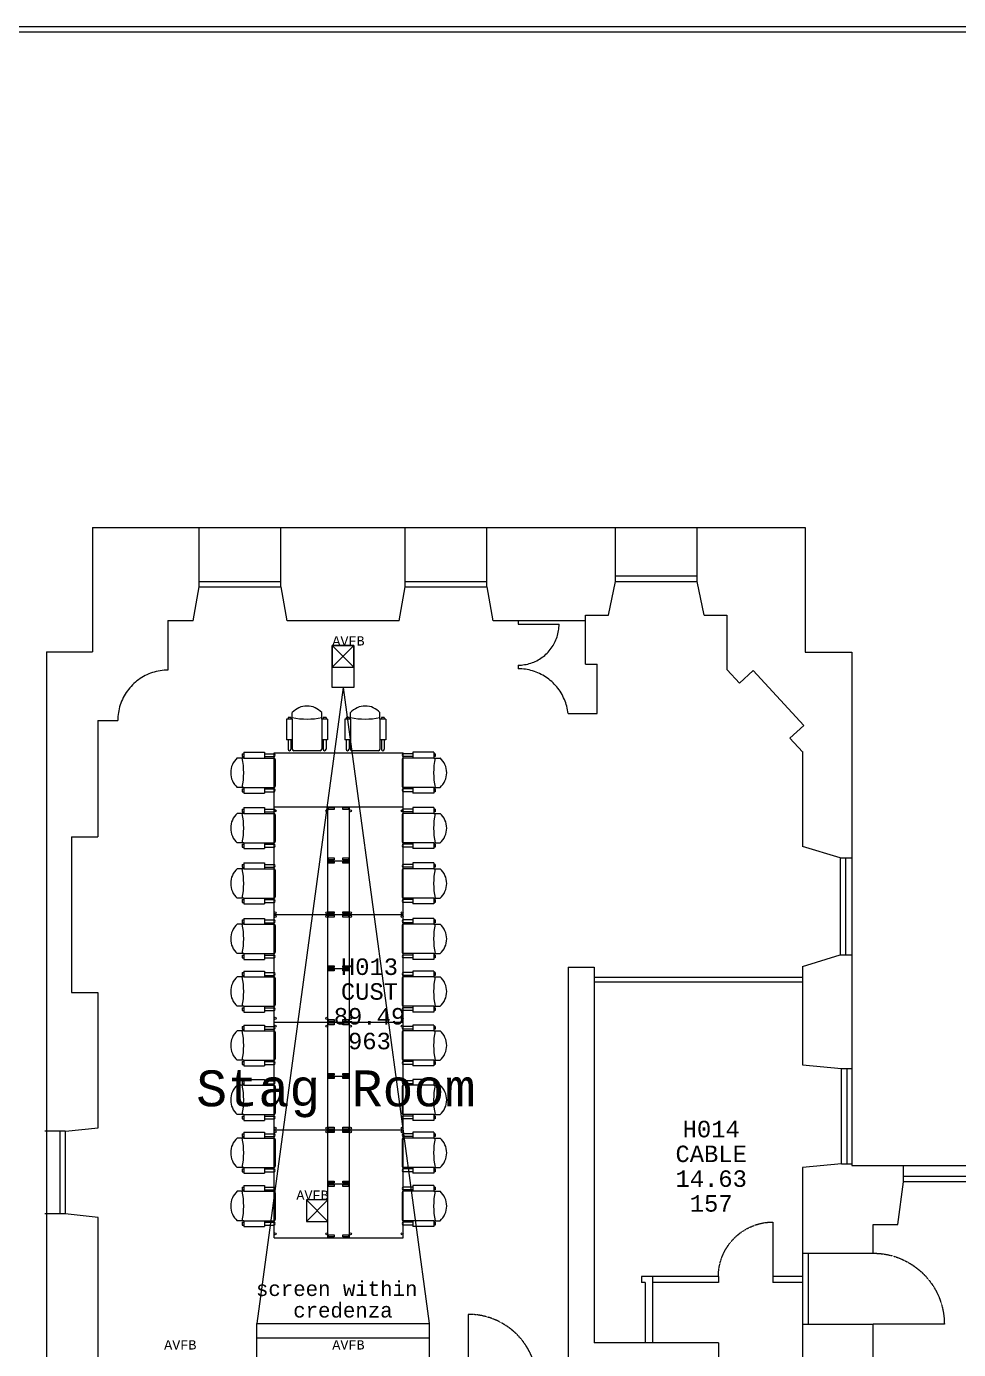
# Model space of a CAD drawing. Extents: x 0 to 84000, y 0 to 59400.
# Drawn here: x 12655 to 25644, y 40876 to 59300 of the extents above; entities that cross this region are included whole.
import ezdxf
from ezdxf.enums import TextEntityAlignment as Align

# ---------------------------------------------------------------- set-up
doc = ezdxf.new("R2010")
doc.units = 0
doc.header["$MEASUREMENT"] = 0
doc.linetypes.add('HIDDEN', pattern=[0.375, 0.25, -0.125])
doc.layers.get('0').update_dxf_attribs({"linetype": 'CONTINUOUS', "lineweight": 0})
for name, color, linetype, lineweight in [('001BUILDING', 7, 'CONTINUOUS', 0), ('001FORMAT', 7, 'CONTINUOUS', 0), ('001PARTITIONING', 5, 'CONTINUOUS', 0), ('725furniture', 4, 'CONTINUOUS', 0), ('RM$TXT', 7, 'CONTINUOUS', 0)]:
    doc.layers.add(name, color=color, linetype=linetype, lineweight=lineweight)
doc.styles.add('MONOTXT', font='monotxt.shx')

# ---------------------------------------------------------------- blocks, each defined once
blk = doc.blocks.new('17HH0214B')
at = {"linetype": 'Continuous'}
blk.add_line((0, 990), (0, 0), dxfattribs=at)
at = {"linetype": 'HIDDEN'}
for p, q in [((38.867516, 989.236612), (0.000311, 989.999878)), ((77.67479, 986.948016), (38.867516, 989.236612)), ((116.362295, 983.137617), (77.67479, 986.948016)), ((154.870378, 977.811293), (116.362295, 983.137617)), ((193.139662, 970.977255), (154.870378, 977.811293)), ((231.111139, 962.646041), (193.139662, 970.977255)), ((268.726259, 952.830497), (231.111139, 962.646041)), ((305.927023, 941.545758), (268.726259, 952.830497)), ((342.65607, 928.809225), (305.927023, 941.545758)), ((378.856767, 914.640535), (342.65607, 928.809225)), ((414.473294, 899.061537), (378.856767, 914.640535)), ((449.450733, 882.096251), (414.473294, 899.061537)), ((483.735152, 863.770838), (449.450733, 882.096251)), ((517.273688, 844.113553), (483.735152, 863.770838)), ((550.014624, 823.154707), (517.273688, 844.113553)), ((581.907479, 800.926616), (550.014624, 823.154707)), ((612.903075, 777.463555), (581.907479, 800.926616)), ((642.953619, 752.801702), (612.903075, 777.463555)), ((672.012775, 726.979084), (642.953619, 752.801702)), ((700.035737, 700.035517), (672.012775, 726.979084)), ((726.979295, 672.012547), (700.035737, 700.035517)), ((752.801904, 642.953382), (726.979295, 672.012547)), ((777.463748, 612.902831), (752.801904, 642.953382)), ((800.926799, 581.907227), (777.463748, 612.902831)), ((823.154879, 550.014366), (800.926799, 581.907227)), ((844.113716, 517.273423), (823.154879, 550.014366)), ((863.77099, 483.734881), (844.113716, 517.273423)), ((882.096393, 449.450456), (863.77099, 483.734881)), ((899.061667, 414.473011), (882.096393, 449.450456)), ((914.640654, 378.85648), (899.061667, 414.473011)), ((928.809332, 342.655779), (914.640654, 378.85648)), ((941.545854, 305.926728), (928.809332, 342.655779)), ((952.830581, 268.72596), (941.545854, 305.926728)), ((962.646113, 231.110836), (952.830581, 268.72596)), ((970.977316, 193.139357), (962.646113, 231.110836)), ((977.811342, 154.870071), (970.977316, 193.139357)), ((983.137654, 116.361986), (977.811342, 154.870071)), ((986.94804, 77.67448), (983.137654, 116.361986)), ((989.236624, 38.867205), (986.94804, 77.67448)), ((989.999878, 0), (989.236624, 38.867205))]:
    blk.add_line(p, q, dxfattribs=at)
blk = doc.blocks.new('15HH0214B')
at = {"linetype": 'Continuous'}
blk.add_line((0, 760), (0, 0), dxfattribs=at)
at = {"linetype": 'HIDDEN'}
for p, q in [((29.837688, 759.413937), (0.000239, 759.999878)), ((59.629129, 757.657034), (29.837688, 759.413937)), ((89.328627, 754.73188), (59.629129, 757.657034)), ((118.890386, 750.642985), (89.328627, 754.73188)), ((148.268826, 745.396653), (118.890386, 750.642985)), ((177.418645, 739.000974), (148.268826, 745.396653)), ((206.294898, 731.465809), (177.418645, 739.000974)), ((234.85306, 722.802777), (206.294898, 731.465809)), ((263.049095, 713.025237), (234.85306, 722.802777)), ((290.839527, 702.148264), (263.049095, 713.025237)), ((318.181507, 690.188629), (290.839527, 702.148264)), ((345.032873, 677.164774), (318.181507, 690.188629)), ((371.352224, 663.09678), (345.032873, 677.164774)), ((397.098978, 648.00634), (371.352224, 663.09678)), ((422.233433, 631.916721), (397.098978, 648.00634)), ((446.716836, 614.852733), (422.233433, 631.916721)), ((470.511434, 596.840687), (446.716836, 614.852733)), ((493.580537, 577.908356), (470.511434, 596.840687)), ((515.888576, 558.084933), (493.580537, 577.908356)), ((537.401152, 537.400983), (515.888576, 558.084933)), ((558.085095, 515.888401), (537.401152, 537.400983)), ((577.908511, 493.580356), (558.085095, 515.888401)), ((596.840834, 470.511246), (577.908511, 493.580356)), ((614.852873, 446.716643), (596.840834, 470.511246)), ((631.916854, 422.233235), (614.852873, 446.716643)), ((648.006465, 397.098774), (631.916854, 422.233235)), ((663.096897, 371.352016), (648.006465, 397.098774)), ((677.164882, 345.032661), (663.096897, 371.352016)), ((690.188729, 318.18129), (677.164882, 345.032661)), ((702.148355, 290.839307), (690.188729, 318.18129)), ((713.025319, 263.048871), (702.148355, 290.839307)), ((722.802851, 234.852833), (713.025319, 263.048871)), ((731.465874, 206.294669), (722.802851, 234.852833)), ((739.001029, 177.418413), (731.465874, 206.294669)), ((745.396699, 148.268592), (739.001029, 177.418413)), ((750.643022, 118.890151), (745.396699, 148.268592)), ((754.731908, 89.32839), (750.643022, 118.890151)), ((757.657053, 59.628891), (754.731908, 89.32839)), ((759.413946, 29.837449), (757.657053, 59.628891)), ((759.999878, 0), (759.413946, 29.837449))]:
    blk.add_line(p, q, dxfattribs=at)
blk = doc.blocks.new('12HH0214B')
at = {"linetype": 'Continuous'}
blk.add_line((0, 960), (0, 0), dxfattribs=at)
at = {"linetype": 'HIDDEN'}
for p, q in [((37.689712, 959.259741), (0.000301, 959.999878)), ((75.321008, 957.040496), (37.689712, 959.259741)), ((112.836164, 953.345565), (75.321008, 957.040496)), ((150.177335, 948.180644), (112.836164, 953.345565)), ((187.286944, 941.553698), (150.177335, 948.180644)), ((224.10777, 933.474945), (187.286944, 941.553698)), ((260.583038, 923.956842), (224.10777, 933.474945)), ((296.656506, 913.014065), (260.583038, 923.956842)), ((332.272552, 900.663487), (296.656506, 913.014065)), ((367.376257, 886.924152), (332.272552, 900.663487)), ((401.913495, 871.817245), (367.376257, 886.924152)), ((435.831012, 855.366059), (401.913495, 871.817245)), ((469.07651, 837.595961), (435.831012, 855.366059)), ((501.598725, 818.534351), (469.07651, 837.595961)), ((533.347513, 798.210622), (501.598725, 818.534351)), ((564.273917, 776.65611), (533.347513, 798.210622)), ((594.330252, 753.904051), (564.273917, 776.65611)), ((623.470173, 729.989527), (594.330252, 753.904051)), ((651.648749, 704.949412), (623.470173, 729.989527)), ((678.82253, 678.822317), (651.648749, 704.949412)), ((704.949617, 651.648528), (678.82253, 678.822317)), ((729.989722, 623.469944), (704.949617, 651.648528)), ((753.904237, 594.330015), (729.989722, 623.469944)), ((776.656287, 564.273673), (753.904237, 594.330015)), ((798.210789, 533.347262), (776.656287, 564.273673)), ((818.534509, 501.598468), (798.210789, 533.347262)), ((837.596108, 469.076247), (818.534509, 501.598468)), ((855.366196, 435.830744), (837.596108, 469.076247)), ((871.817371, 401.913222), (855.366196, 435.830744)), ((886.924267, 367.375979), (871.817371, 401.913222)), ((900.663591, 332.272269), (886.924267, 367.375979)), ((913.014158, 296.65622), (900.663591, 332.272269)), ((923.956924, 260.582748), (913.014158, 296.65622)), ((933.475016, 224.107477), (923.956924, 260.582748)), ((941.553757, 187.286648), (933.475016, 224.107477)), ((948.180691, 150.177038), (941.553757, 187.286648)), ((953.3456, 112.835865), (948.180691, 150.177038)), ((957.04052, 75.320707), (953.3456, 112.835865)), ((959.259753, 37.689411), (957.04052, 75.320707)), ((959.999878, 0), (959.259753, 37.689411))]:
    blk.add_line(p, q, dxfattribs=at)
blk = doc.blocks.new('justhh00furn')
at = {"layer": '725furniture', "linetype": 'ByBlock', "lineweight": 0}
for p, q in [((5251, 22145), (5171, 22145)), ((5171, 22145), (5171, 21855)), ((5231, 22165), (5191, 22165)), ((5191, 22165), (5191, 22145)), ((5231, 22165), (5231, 22145)), ((5251, 22145), (5251, 22235)), ((5251, 22145), (5251, 21725)), ((5661, 22145), (5661, 22235)), ((5741, 22145), (5661, 22145)), ((5661, 22145), (5661, 21725)), ((5721, 22165), (5681, 22165)), ((5681, 22165), (5681, 22145)), ((5721, 22165), (5721, 22145)), ((5741, 22145), (5741, 21855)), ((6062, 22145), (5982, 22145)), ((5982, 22145), (5982, 21855)), ((6042, 22165), (6002, 22165)), ((6002, 22165), (6002, 22145)), ((6042, 22165), (6042, 22145)), ((6062, 22145), (6062, 22235)), ((6062, 22145), (6062, 21725)), ((6472, 22145), (6472, 22235)), ((6552, 22145), (6472, 22145)), ((6472, 22145), (6472, 21725)), ((6532, 22165), (6492, 22165)), ((6492, 22165), (6492, 22145)), ((6532, 22165), (6532, 22145)), ((6552, 22145), (6552, 21855)), ((5251, 21855), (5171, 21855)), ((5191, 21855), (5191, 21725)), ((5231, 21855), (5231, 21725)), ((5741, 21855), (5661, 21855)), ((5681, 21855), (5681, 21725)), ((5721, 21855), (5721, 21725)), ((6062, 21855), (5982, 21855)), ((6002, 21855), (6002, 21725)), ((6042, 21855), (6042, 21725)), ((6552, 21855), (6472, 21855)), ((6492, 21855), (6492, 21725)), ((6532, 21855), (6532, 21725)), ((4574, 21603), (4484, 21603)), ((4554, 21663), (4554, 21623)), ((4554, 21663), (4574, 21663)), ((4554, 21623), (4574, 21623)), ((4574, 21683), (4574, 21603)), ((4574, 21683), (4864, 21683)), ((4574, 21603), (4994, 21603)), ((4864, 21683), (4864, 21603)), ((4864, 21663), (4994, 21663)), ((4864, 21623), (4994, 21623)), ((5014, 21583), (5014, 21213)), ((5641, 21705), (5271, 21705)), ((6452, 21705), (6082, 21705)), ((6781, 21583), (6781, 21213)), ((6931, 21663), (6801, 21663)), ((6931, 21623), (6801, 21623)), ((7221, 21603), (6801, 21603)), ((6931, 21683), (6931, 21603)), ((7221, 21683), (6931, 21683)), ((7221, 21683), (7221, 21603)), ((7241, 21663), (7221, 21663)), ((7241, 21623), (7221, 21623)), ((7221, 21603), (7311, 21603)), ((7241, 21663), (7241, 21623)), ((4574, 21193), (4484, 21193)), ((4574, 21193), (4574, 21113)), ((4574, 21193), (4994, 21193)), ((4864, 21193), (4864, 21113)), ((7221, 21193), (6801, 21193)), ((6931, 21193), (6931, 21113)), ((7221, 21193), (7221, 21113)), ((7221, 21193), (7311, 21193)), ((4554, 21173), (4554, 21133)), ((4554, 21173), (4574, 21173)), ((4554, 21133), (4574, 21133)), ((4574, 21113), (4864, 21113)), ((4864, 21173), (4994, 21173)), ((4864, 21133), (4994, 21133)), ((6931, 21173), (6801, 21173)), ((6931, 21133), (6801, 21133)), ((7221, 21113), (6931, 21113)), ((7241, 21173), (7221, 21173)), ((7241, 21133), (7221, 21133)), ((7241, 21173), (7241, 21133)), ((4574, 20832), (4484, 20832)), ((4554, 20892), (4554, 20852)), ((4554, 20892), (4574, 20892)), ((4554, 20852), (4574, 20852)), ((4574, 20912), (4574, 20832)), ((4574, 20912), (4864, 20912)), ((4574, 20832), (4994, 20832)), ((4864, 20912), (4864, 20832)), ((4864, 20892), (4994, 20892)), ((4864, 20852), (4994, 20852)), ((5755, 20888), (5755, 20913)), ((5755, 20913), (5835, 20913)), ((5835, 20888), (5755, 20888)), ((5835, 20913), (5835, 20888)), ((5955, 20888), (5955, 20913)), ((5955, 20913), (6035, 20913)), ((6035, 20888), (5955, 20888)), ((6035, 20913), (6035, 20888)), ((6931, 20892), (6801, 20892)), ((6931, 20852), (6801, 20852)), ((7221, 20832), (6801, 20832)), ((6931, 20912), (6931, 20832)), ((7221, 20912), (6931, 20912)), ((7221, 20912), (7221, 20832)), ((7241, 20892), (7221, 20892)), ((7241, 20852), (7221, 20852)), ((7221, 20832), (7311, 20832)), ((7241, 20892), (7241, 20852)), ((5014, 20812), (5014, 20442)), ((6781, 20812), (6781, 20442)), ((4574, 20422), (4484, 20422)), ((4554, 20402), (4554, 20362)), ((4554, 20402), (4574, 20402)), ((4554, 20362), (4574, 20362)), ((4574, 20422), (4574, 20342)), ((4574, 20422), (4994, 20422)), ((4574, 20342), (4864, 20342)), ((4864, 20422), (4864, 20342)), ((4864, 20402), (4994, 20402)), ((4864, 20362), (4994, 20362)), ((7221, 20422), (6801, 20422)), ((6931, 20402), (6801, 20402)), ((6931, 20362), (6801, 20362)), ((6931, 20422), (6931, 20342)), ((7221, 20342), (6931, 20342)), ((7221, 20422), (7221, 20342)), ((7221, 20422), (7311, 20422)), ((7241, 20402), (7221, 20402)), ((7241, 20362), (7221, 20362)), ((7241, 20402), (7241, 20362)), ((4554, 20121), (4554, 20081)), ((4554, 20121), (4574, 20121)), ((4574, 20141), (4574, 20061)), ((4574, 20141), (4864, 20141)), ((4864, 20141), (4864, 20061)), ((4864, 20121), (4994, 20121)), ((5755, 20186), (5755, 20211)), ((5755, 20211), (5835, 20211)), ((5835, 20186), (5755, 20186)), ((5755, 20138), (5755, 20163)), ((5755, 20163), (5835, 20163)), ((5835, 20138), (5755, 20138)), ((5835, 20211), (5835, 20186)), ((5835, 20163), (5835, 20138)), ((5955, 20186), (5955, 20211)), ((5955, 20211), (6035, 20211)), ((6035, 20186), (5955, 20186)), ((5955, 20138), (5955, 20163)), ((5955, 20163), (6035, 20163)), ((6035, 20138), (5955, 20138)), ((6035, 20211), (6035, 20186)), ((6035, 20163), (6035, 20138)), ((6931, 20121), (6801, 20121)), ((6931, 20141), (6931, 20061)), ((7221, 20141), (6931, 20141)), ((7221, 20141), (7221, 20061)), ((7241, 20121), (7221, 20121)), ((7241, 20121), (7241, 20081)), ((4574, 20061), (4484, 20061)), ((4554, 20081), (4574, 20081)), ((4574, 20061), (4994, 20061)), ((4864, 20081), (4994, 20081)), ((5014, 20041), (5014, 19671)), ((6781, 20041), (6781, 19671)), ((6931, 20081), (6801, 20081)), ((7221, 20061), (6801, 20061)), ((7241, 20081), (7221, 20081)), ((7221, 20061), (7311, 20061)), ((4574, 19651), (4484, 19651)), ((4554, 19631), (4554, 19591)), ((4554, 19631), (4574, 19631)), ((4554, 19591), (4574, 19591)), ((4574, 19651), (4574, 19571)), ((4574, 19651), (4994, 19651)), ((4574, 19571), (4864, 19571)), ((4864, 19651), (4864, 19571)), ((4864, 19631), (4994, 19631)), ((4864, 19591), (4994, 19591)), ((7221, 19651), (6801, 19651)), ((6931, 19631), (6801, 19631)), ((6931, 19591), (6801, 19591)), ((6931, 19651), (6931, 19571)), ((7221, 19571), (6931, 19571)), ((7221, 19651), (7221, 19571)), ((7221, 19651), (7311, 19651)), ((7241, 19631), (7221, 19631)), ((7241, 19591), (7221, 19591)), ((7241, 19631), (7241, 19591)), ((4554, 19349), (4554, 19309)), ((4554, 19349), (4574, 19349)), ((4574, 19369), (4574, 19289)), ((4574, 19369), (4864, 19369)), ((4864, 19369), (4864, 19289)), ((4864, 19349), (4994, 19349)), ((5755, 19436), (5755, 19461)), ((5755, 19461), (5835, 19461)), ((5835, 19436), (5755, 19436)), ((5755, 19388), (5755, 19413)), ((5755, 19413), (5835, 19413)), ((5835, 19388), (5755, 19388)), ((5835, 19461), (5835, 19436)), ((5835, 19413), (5835, 19388)), ((5955, 19436), (5955, 19461)), ((5955, 19461), (6035, 19461)), ((6035, 19436), (5955, 19436)), ((5955, 19388), (5955, 19413)), ((5955, 19413), (6035, 19413)), ((6035, 19388), (5955, 19388)), ((6035, 19461), (6035, 19436)), ((6035, 19413), (6035, 19388)), ((6931, 19349), (6801, 19349)), ((6931, 19369), (6931, 19289)), ((7221, 19369), (6931, 19369)), ((7221, 19369), (7221, 19289)), ((7241, 19349), (7221, 19349)), ((7241, 19349), (7241, 19309)), ((4574, 19289), (4484, 19289)), ((4554, 19309), (4574, 19309)), ((4574, 19289), (4994, 19289)), ((4864, 19309), (4994, 19309)), ((5014, 19269), (5014, 18899)), ((6781, 19269), (6781, 18899)), ((6931, 19309), (6801, 19309)), ((7221, 19289), (6801, 19289)), ((7241, 19309), (7221, 19309)), ((7221, 19289), (7311, 19289)), ((4574, 18879), (4484, 18879)), ((4554, 18859), (4554, 18819)), ((4554, 18859), (4574, 18859)), ((4554, 18819), (4574, 18819)), ((4574, 18879), (4574, 18799)), ((4574, 18879), (4994, 18879)), ((4574, 18799), (4864, 18799)), ((4864, 18879), (4864, 18799)), ((4864, 18859), (4994, 18859)), ((4864, 18819), (4994, 18819)), ((7221, 18879), (6801, 18879)), ((6931, 18859), (6801, 18859)), ((6931, 18819), (6801, 18819)), ((6931, 18879), (6931, 18799)), ((7221, 18799), (6931, 18799)), ((7221, 18879), (7221, 18799)), ((7221, 18879), (7311, 18879)), ((7241, 18859), (7221, 18859)), ((7241, 18819), (7221, 18819)), ((7241, 18859), (7241, 18819)), ((4554, 18616), (4554, 18576)), ((4554, 18616), (4574, 18616)), ((4574, 18636), (4574, 18556)), ((4574, 18636), (4864, 18636)), ((4864, 18636), (4864, 18556)), ((4864, 18616), (4994, 18616)), ((5755, 18686), (5755, 18711)), ((5755, 18711), (5835, 18711)), ((5835, 18686), (5755, 18686)), ((5755, 18638), (5755, 18663)), ((5755, 18663), (5835, 18663)), ((5835, 18638), (5755, 18638)), ((5835, 18711), (5835, 18686)), ((5835, 18663), (5835, 18638)), ((5955, 18686), (5955, 18711)), ((5955, 18711), (6035, 18711)), ((6035, 18686), (5955, 18686)), ((5955, 18638), (5955, 18663)), ((5955, 18663), (6035, 18663)), ((6035, 18638), (5955, 18638)), ((6035, 18711), (6035, 18686)), ((6035, 18663), (6035, 18638)), ((6931, 18616), (6801, 18616)), ((6931, 18636), (6931, 18556)), ((7221, 18636), (6931, 18636)), ((7221, 18636), (7221, 18556)), ((7241, 18616), (7221, 18616)), ((7241, 18616), (7241, 18576)), ((4574, 18556), (4484, 18556)), ((4554, 18576), (4574, 18576)), ((4574, 18556), (4994, 18556)), ((4864, 18576), (4994, 18576)), ((5014, 18536), (5014, 18166)), ((6781, 18536), (6781, 18166)), ((6931, 18576), (6801, 18576)), ((7221, 18556), (6801, 18556)), ((7241, 18576), (7221, 18576)), ((7221, 18556), (7311, 18556)), ((4574, 18146), (4484, 18146)), ((4554, 18126), (4554, 18086)), ((4554, 18126), (4574, 18126)), ((4554, 18086), (4574, 18086)), ((4574, 18146), (4574, 18066)), ((4574, 18146), (4994, 18146)), ((4574, 18066), (4864, 18066)), ((4864, 18146), (4864, 18066)), ((4864, 18126), (4994, 18126)), ((4864, 18086), (4994, 18086)), ((7221, 18146), (6801, 18146)), ((6931, 18126), (6801, 18126)), ((6931, 18086), (6801, 18086)), ((6931, 18146), (6931, 18066)), ((7221, 18066), (6931, 18066)), ((7221, 18146), (7221, 18066)), ((7221, 18146), (7311, 18146)), ((7241, 18126), (7221, 18126)), ((7241, 18086), (7221, 18086)), ((7241, 18126), (7241, 18086)), ((4574, 17885), (4574, 17805)), ((4574, 17885), (4864, 17885)), ((4864, 17885), (4864, 17805)), ((5755, 17936), (5755, 17961)), ((5755, 17961), (5835, 17961)), ((5835, 17936), (5755, 17936)), ((5755, 17888), (5755, 17913)), ((5755, 17913), (5835, 17913)), ((5835, 17888), (5755, 17888)), ((5835, 17961), (5835, 17936)), ((5835, 17913), (5835, 17888)), ((5955, 17936), (5955, 17961)), ((5955, 17961), (6035, 17961)), ((6035, 17936), (5955, 17936)), ((5955, 17888), (5955, 17913)), ((5955, 17913), (6035, 17913)), ((6035, 17888), (5955, 17888)), ((6035, 17961), (6035, 17936)), ((6035, 17913), (6035, 17888)), ((6931, 17885), (6931, 17805)), ((7221, 17885), (6931, 17885)), ((7221, 17885), (7221, 17805)), ((4574, 17805), (4484, 17805)), ((4554, 17865), (4554, 17825)), ((4554, 17865), (4574, 17865)), ((4554, 17825), (4574, 17825)), ((4574, 17805), (4994, 17805)), ((4864, 17865), (4994, 17865)), ((4864, 17825), (4994, 17825)), ((5014, 17785), (5014, 17415)), ((6781, 17785), (6781, 17415)), ((6931, 17865), (6801, 17865)), ((6931, 17825), (6801, 17825)), ((7221, 17805), (6801, 17805)), ((7241, 17865), (7221, 17865)), ((7241, 17825), (7221, 17825)), ((7221, 17805), (7311, 17805)), ((7241, 17865), (7241, 17825)), ((4574, 17395), (4484, 17395)), ((4554, 17375), (4554, 17335)), ((4554, 17375), (4574, 17375)), ((4554, 17335), (4574, 17335)), ((4574, 17395), (4574, 17315)), ((4574, 17395), (4994, 17395)), ((4864, 17395), (4864, 17315)), ((4864, 17375), (4994, 17375)), ((4864, 17335), (4994, 17335)), ((7221, 17395), (6801, 17395)), ((6931, 17375), (6801, 17375)), ((6931, 17335), (6801, 17335)), ((6931, 17395), (6931, 17315)), ((7221, 17395), (7221, 17315)), ((7221, 17395), (7311, 17395)), ((7241, 17375), (7221, 17375)), ((7241, 17335), (7221, 17335)), ((7241, 17375), (7241, 17335)), ((4574, 17315), (4864, 17315)), ((5755, 17186), (5755, 17211)), ((5755, 17211), (5835, 17211)), ((5835, 17186), (5755, 17186)), ((5755, 17138), (5755, 17163)), ((5755, 17163), (5835, 17163)), ((5835, 17138), (5755, 17138)), ((5835, 17211), (5835, 17186)), ((5835, 17163), (5835, 17138)), ((5955, 17186), (5955, 17211)), ((5955, 17211), (6035, 17211)), ((6035, 17186), (5955, 17186)), ((5955, 17138), (5955, 17163)), ((5955, 17163), (6035, 17163)), ((6035, 17138), (5955, 17138)), ((6035, 17211), (6035, 17186)), ((6035, 17163), (6035, 17138)), ((7221, 17315), (6931, 17315)), ((4574, 17047), (4484, 17047)), ((4554, 17107), (4554, 17067)), ((4554, 17107), (4574, 17107)), ((4554, 17067), (4574, 17067)), ((4574, 17127), (4574, 17047)), ((4574, 17127), (4864, 17127)), ((4574, 17047), (4994, 17047)), ((4864, 17127), (4864, 17047)), ((4864, 17107), (4994, 17107)), ((4864, 17067), (4994, 17067)), ((5014, 17027), (5014, 16657)), ((6781, 17027), (6781, 16657)), ((6931, 17107), (6801, 17107)), ((6931, 17067), (6801, 17067)), ((7221, 17047), (6801, 17047)), ((6931, 17127), (6931, 17047)), ((7221, 17127), (6931, 17127)), ((7221, 17127), (7221, 17047)), ((7241, 17107), (7221, 17107)), ((7241, 17067), (7221, 17067)), ((7221, 17047), (7311, 17047)), ((7241, 17107), (7241, 17067)), ((4574, 16637), (4484, 16637)), ((4554, 16617), (4554, 16577)), ((4554, 16617), (4574, 16617)), ((4574, 16637), (4574, 16557)), ((4574, 16637), (4994, 16637)), ((4864, 16637), (4864, 16557)), ((4864, 16617), (4994, 16617)), ((7221, 16637), (6801, 16637)), ((6931, 16617), (6801, 16617)), ((6931, 16637), (6931, 16557)), ((7221, 16637), (7221, 16557)), ((7221, 16637), (7311, 16637)), ((7241, 16617), (7221, 16617)), ((7241, 16617), (7241, 16577)), ((4554, 16577), (4574, 16577)), ((4574, 16557), (4864, 16557)), ((4864, 16577), (4994, 16577)), ((5755, 16436), (5755, 16461)), ((5755, 16461), (5835, 16461)), ((5835, 16436), (5755, 16436)), ((5755, 16388), (5755, 16413)), ((5755, 16413), (5835, 16413)), ((5835, 16461), (5835, 16436)), ((5835, 16413), (5835, 16388)), ((5955, 16436), (5955, 16461)), ((5955, 16461), (6035, 16461)), ((6035, 16436), (5955, 16436)), ((5955, 16388), (5955, 16413)), ((5955, 16413), (6035, 16413)), ((6035, 16461), (6035, 16436)), ((6035, 16413), (6035, 16388)), ((6931, 16577), (6801, 16577)), ((7221, 16557), (6931, 16557)), ((7241, 16577), (7221, 16577)), ((4574, 16311), (4484, 16311)), ((4554, 16371), (4554, 16331)), ((4554, 16371), (4574, 16371)), ((4554, 16331), (4574, 16331)), ((4574, 16391), (4574, 16311)), ((4574, 16391), (4864, 16391)), ((4574, 16311), (4994, 16311)), ((4864, 16391), (4864, 16311)), ((4864, 16371), (4994, 16371)), ((4864, 16331), (4994, 16331)), ((5014, 16291), (5014, 15921)), ((5835, 16388), (5755, 16388)), ((6035, 16388), (5955, 16388)), ((6781, 16291), (6781, 15921)), ((6931, 16371), (6801, 16371)), ((6931, 16331), (6801, 16331)), ((7221, 16311), (6801, 16311)), ((6931, 16391), (6931, 16311)), ((7221, 16391), (6931, 16391)), ((7221, 16391), (7221, 16311)), ((7241, 16371), (7221, 16371)), ((7241, 16331), (7221, 16331)), ((7221, 16311), (7311, 16311)), ((7241, 16371), (7241, 16331)), ((4574, 15901), (4484, 15901)), ((4554, 15881), (4554, 15841)), ((4554, 15881), (4574, 15881)), ((4574, 15901), (4574, 15821)), ((4574, 15901), (4994, 15901)), ((4864, 15901), (4864, 15821)), ((4864, 15881), (4994, 15881)), ((7221, 15901), (6801, 15901)), ((6931, 15881), (6801, 15881)), ((6931, 15901), (6931, 15821)), ((7221, 15901), (7221, 15821)), ((7221, 15901), (7311, 15901)), ((7241, 15881), (7221, 15881)), ((7241, 15881), (7241, 15841)), ((4554, 15841), (4574, 15841)), ((4574, 15821), (4864, 15821)), ((4864, 15841), (4994, 15841)), ((5755, 15686), (5755, 15711)), ((5755, 15711), (5835, 15711)), ((5835, 15686), (5755, 15686)), ((5755, 15638), (5755, 15663)), ((5755, 15663), (5835, 15663)), ((5835, 15711), (5835, 15686)), ((5835, 15663), (5835, 15638)), ((5955, 15686), (5955, 15711)), ((5955, 15711), (6035, 15711)), ((6035, 15686), (5955, 15686)), ((5955, 15638), (5955, 15663)), ((5955, 15663), (6035, 15663)), ((6035, 15711), (6035, 15686)), ((6035, 15663), (6035, 15638)), ((6931, 15841), (6801, 15841)), ((7221, 15821), (6931, 15821)), ((7241, 15841), (7221, 15841)), ((4574, 15569), (4484, 15569)), ((4554, 15629), (4554, 15589)), ((4554, 15629), (4574, 15629)), ((4554, 15589), (4574, 15589)), ((4574, 15649), (4574, 15569)), ((4574, 15649), (4864, 15649)), ((4574, 15569), (4994, 15569)), ((4864, 15649), (4864, 15569)), ((4864, 15629), (4994, 15629)), ((4864, 15589), (4994, 15589)), ((5014, 15549), (5014, 15179)), ((5835, 15638), (5755, 15638)), ((6035, 15638), (5955, 15638)), ((6781, 15549), (6781, 15179)), ((6931, 15629), (6801, 15629)), ((6931, 15589), (6801, 15589)), ((7221, 15569), (6801, 15569)), ((6931, 15649), (6931, 15569)), ((7221, 15649), (6931, 15649)), ((7221, 15649), (7221, 15569)), ((7241, 15629), (7221, 15629)), ((7241, 15589), (7221, 15589)), ((7221, 15569), (7311, 15569)), ((7241, 15629), (7241, 15589)), ((4574, 15159), (4484, 15159)), ((4554, 15139), (4554, 15099)), ((4554, 15139), (4574, 15139)), ((4574, 15159), (4574, 15079)), ((4574, 15159), (4994, 15159)), ((4864, 15159), (4864, 15079)), ((4864, 15139), (4994, 15139)), ((7221, 15159), (6801, 15159)), ((6931, 15139), (6801, 15139)), ((6931, 15159), (6931, 15079)), ((7221, 15159), (7221, 15079)), ((7221, 15159), (7311, 15159)), ((7241, 15139), (7221, 15139)), ((7241, 15139), (7241, 15099)), ((4554, 15099), (4574, 15099)), ((4574, 15079), (4864, 15079)), ((4864, 15099), (4994, 15099)), ((5755, 14936), (5755, 14961)), ((5755, 14961), (5835, 14961)), ((5835, 14936), (5755, 14936)), ((5835, 14961), (5835, 14936)), ((5955, 14936), (5955, 14961)), ((5955, 14961), (6035, 14961)), ((6035, 14936), (5955, 14936)), ((6035, 14961), (6035, 14936)), ((6931, 15099), (6801, 15099)), ((7221, 15079), (6931, 15079)), ((7241, 15099), (7221, 15099))]:
    blk.add_line(p, q, dxfattribs=at)
at = {"layer": '725furniture', "lineweight": 0}
for p, q in [((4997, 21673), (6797, 21673)), ((4997, 14923), (4997, 21673)), ((6797, 14923), (6797, 21673)), ((4997, 20923), (6797, 20923)), ((5747, 14923), (5747, 20923)), ((6047, 14923), (6047, 20923)), ((5747, 20173), (6047, 20173)), ((4997, 19423), (6797, 19423)), ((5747, 18673), (6047, 18673)), ((4997, 17923), (6781, 17923)), ((5747, 17173), (6047, 17173)), ((4997, 16423), (6797, 16423)), ((5747, 15673), (6047, 15673)), ((4997, 14923), (6797, 14923))]:
    blk.add_line(p, q, dxfattribs=at)
at = {"layer": '725furniture', "linetype": 'ByBlock', "lineweight": 0}
for centre in [(5012, 20868), (5732, 20868), (6062, 20868), (6782, 20868), (5012, 19448), (5012, 19398), (5732, 19448), (5732, 19398), (6062, 19448), (6062, 19398), (6782, 19448), (6782, 19398), (5012, 17978), (5012, 17868), (5732, 17978), (5732, 17868), (6062, 17978), (6062, 17868), (6782, 17978), (6782, 17868), (5012, 16448), (5012, 16398), (5732, 16448), (5732, 16398), (6062, 16448), (6062, 16398), (6782, 16448), (6782, 16398), (5012, 14978), (5732, 14978), (6062, 14978), (6782, 14978)]:
    blk.add_circle(centre, 15, dxfattribs=at)
for centre, radius, start, end in [((5456, 22051), 276, 41.9643, 138.0357), ((6267, 22051), 276, 41.9643, 138.0357), ((5456, 23206), 1061, 258.8556, 281.1444), ((6267, 23206), 1061, 258.8556, 281.1444), ((4668, 21398), 276, 131.9643, 228.0357), ((3513, 21398), 1061, 348.8556, 11.1444), ((4994, 21643), 20, 0, 90), ((4994, 21643), 20, 270, 0), ((4994, 21583), 20, 0, 90), ((5211, 21725), 20, 180, 270), ((5211, 21725), 20, 270, 0), ((5271, 21725), 20, 180, 270), ((5641, 21725), 20, 270, 0), ((5701, 21725), 20, 180, 270), ((5701, 21725), 20, 270, 0), ((6022, 21725), 20, 180, 270), ((6022, 21725), 20, 270, 0), ((6082, 21725), 20, 180, 270), ((6452, 21725), 20, 270, 0), ((6512, 21725), 20, 180, 270), ((6512, 21725), 20, 270, 0), ((6801, 21643), 20, 90, 180), ((6801, 21643), 20, 180, 270), ((6801, 21583), 20, 90, 180), ((8281, 21398), 1061, 168.8556, 191.1444), ((7126, 21398), 276, 311.9643, 48.0357), ((4994, 21213), 20, 270, 0), ((6801, 21213), 20, 180, 270), ((4994, 21153), 20, 0, 90), ((4994, 21153), 20, 270, 0), ((6801, 21153), 20, 90, 180), ((6801, 21153), 20, 180, 270), ((4668, 20627), 276, 131.9643, 228.0357), ((3513, 20627), 1061, 348.8556, 11.1444), ((4994, 20872), 20, 0, 90), ((4994, 20872), 20, 270, 0), ((4994, 20812), 20, 0, 90), ((6801, 20872), 20, 90, 180), ((6801, 20872), 20, 180, 270), ((6801, 20812), 20, 90, 180), ((8281, 20627), 1061, 168.8556, 191.1444), ((7126, 20627), 276, 311.9643, 48.0357), ((4994, 20442), 20, 270, 0), ((4994, 20382), 20, 0, 90), ((4994, 20382), 20, 270, 0), ((6801, 20442), 20, 180, 270), ((6801, 20382), 20, 90, 180), ((6801, 20382), 20, 180, 270), ((4994, 20101), 20, 0, 90), ((4994, 20101), 20, 270, 0), ((6801, 20101), 20, 90, 180), ((6801, 20101), 20, 180, 270), ((4668, 19856), 276, 131.9643, 228.0357), ((3513, 19856), 1061, 348.8556, 11.1444), ((4994, 20041), 20, 0, 90), ((6801, 20041), 20, 90, 180), ((8281, 19856), 1061, 168.8556, 191.1444), ((7126, 19856), 276, 311.9643, 48.0357), ((4994, 19671), 20, 270, 0), ((4994, 19611), 20, 0, 90), ((4994, 19611), 20, 270, 0), ((6801, 19671), 20, 180, 270), ((6801, 19611), 20, 90, 180), ((6801, 19611), 20, 180, 270), ((4994, 19329), 20, 0, 90), ((6801, 19329), 20, 90, 180), ((4668, 19084), 276, 131.9643, 228.0357), ((3513, 19084), 1061, 348.8556, 11.1444), ((4994, 19329), 20, 270, 0), ((4994, 19269), 20, 0, 90), ((6801, 19329), 20, 180, 270), ((6801, 19269), 20, 90, 180), ((8281, 19084), 1061, 168.8556, 191.1444), ((7126, 19084), 276, 311.9643, 48.0357), ((4994, 18899), 20, 270, 0), ((4994, 18839), 20, 0, 90), ((4994, 18839), 20, 270, 0), ((6801, 18899), 20, 180, 270), ((6801, 18839), 20, 90, 180), ((6801, 18839), 20, 180, 270), ((4994, 18596), 20, 0, 90), ((6801, 18596), 20, 90, 180), ((4668, 18351), 276, 131.9643, 228.0357), ((3513, 18351), 1061, 348.8556, 11.1444), ((4994, 18596), 20, 270, 0), ((4994, 18536), 20, 0, 90), ((6801, 18596), 20, 180, 270), ((6801, 18536), 20, 90, 180), ((8281, 18351), 1061, 168.8556, 191.1444), ((7126, 18351), 276, 311.9643, 48.0357), ((4994, 18166), 20, 270, 0), ((4994, 18106), 20, 0, 90), ((4994, 18106), 20, 270, 0), ((6801, 18166), 20, 180, 270), ((6801, 18106), 20, 90, 180), ((6801, 18106), 20, 180, 270), ((4668, 17600), 276, 131.9643, 228.0357), ((3513, 17600), 1061, 348.8556, 11.1444), ((4994, 17845), 20, 0, 90), ((4994, 17845), 20, 270, 0), ((4994, 17785), 20, 0, 90), ((6801, 17845), 20, 90, 180), ((6801, 17845), 20, 180, 270), ((6801, 17785), 20, 90, 180), ((8281, 17600), 1061, 168.8556, 191.1444), ((7126, 17600), 276, 311.9643, 48.0357), ((4994, 17415), 20, 270, 0), ((4994, 17355), 20, 0, 90), ((4994, 17355), 20, 270, 0), ((6801, 17415), 20, 180, 270), ((6801, 17355), 20, 90, 180), ((6801, 17355), 20, 180, 270), ((4668, 16842), 276, 131.9643, 228.0357), ((3513, 16842), 1061, 348.8556, 11.1444), ((4994, 17087), 20, 0, 90), ((4994, 17087), 20, 270, 0), ((4994, 17027), 20, 0, 90), ((6801, 17087), 20, 90, 180), ((6801, 17087), 20, 180, 270), ((6801, 17027), 20, 90, 180), ((8281, 16842), 1061, 168.8556, 191.1444), ((7126, 16842), 276, 311.9643, 48.0357), ((4994, 16657), 20, 270, 0), ((4994, 16597), 20, 0, 90), ((4994, 16597), 20, 270, 0), ((6801, 16657), 20, 180, 270), ((6801, 16597), 20, 90, 180), ((6801, 16597), 20, 180, 270), ((4668, 16106), 276, 131.9643, 228.0357), ((3513, 16106), 1061, 348.8556, 11.1444), ((4994, 16351), 20, 0, 90), ((4994, 16351), 20, 270, 0), ((4994, 16291), 20, 0, 90), ((6801, 16351), 20, 90, 180), ((6801, 16351), 20, 180, 270), ((6801, 16291), 20, 90, 180), ((8281, 16106), 1061, 168.8556, 191.1444), ((7126, 16106), 276, 311.9643, 48.0357), ((4994, 15921), 20, 270, 0), ((4994, 15861), 20, 0, 90), ((4994, 15861), 20, 270, 0), ((6801, 15921), 20, 180, 270), ((6801, 15861), 20, 90, 180), ((6801, 15861), 20, 180, 270), ((4668, 15364), 276, 131.9643, 228.0357), ((3513, 15364), 1061, 348.8556, 11.1444), ((4994, 15609), 20, 0, 90), ((4994, 15609), 20, 270, 0), ((4994, 15549), 20, 0, 90), ((6801, 15609), 20, 90, 180), ((6801, 15609), 20, 180, 270), ((6801, 15549), 20, 90, 180), ((8281, 15364), 1061, 168.8556, 191.1444), ((7126, 15364), 276, 311.9643, 48.0357), ((4994, 15179), 20, 270, 0), ((4994, 15119), 20, 0, 90), ((4994, 15119), 20, 270, 0), ((6801, 15179), 20, 180, 270), ((6801, 15119), 20, 90, 180), ((6801, 15119), 20, 180, 270)]:
    blk.add_arc(centre, radius, start, end, dxfattribs=at)
blk = doc.blocks.new('650av')
at = {"linetype": 'ByBlock', "lineweight": 0}
for p, q in [((5808, 23169), (6108, 22869)), ((5808, 22869), (6108, 23169)), ((6108, 23169), (5808, 23169)), ((5808, 23169), (5808, 22869)), ((6108, 22869), (6108, 23169)), ((5808, 22869), (6108, 22869)), ((5447, 15451), (5747, 15151)), ((5447, 15151), (5747, 15451)), ((5747, 15451), (5447, 15451)), ((5447, 15451), (5447, 15151)), ((5747, 15151), (5747, 15451)), ((5447, 15151), (5747, 15151)), ((4758, 13727), (7158, 13727)), ((4758, 12959), (4758, 13727)), ((7158, 13727), (7158, 12959))]:
    blk.add_line(p, q, dxfattribs=at)
at = {"lineweight": 0}
for p, q in [((5808, 22584), (5808, 23169)), ((5808, 23169), (6108, 23169)), ((6108, 23169), (6108, 22584)), ((5958, 22584), (4758, 13727)), ((6108, 22584), (5808, 22584)), ((5958, 22584), (7158, 13727)), ((4758, 13727), (7158, 13727)), ((4758, 13522), (4758, 13727)), ((7158, 13727), (7158, 13522)), ((7158, 13522), (4758, 13522))]:
    blk.add_line(p, q, dxfattribs=at)
at = {"lineweight": 0, "style": 'MONOTXT'}
for p in [(5808, 23169), (5307, 15451), (3465, 13366), (5808, 13366)]:
    blk.add_text('AVFB', height=130, dxfattribs=at).set_placement(p)
for s, p in [('screen within ', (5956, 14220)), ('credenza', (5956, 13920))]:
    blk.add_text(s, height=200, dxfattribs=at).set_placement(p, align=Align.MIDDLE)
blk = doc.blocks.new('hh00_roomnames')
at = {"style": 'MONOTXT'}
blk.add_text('Stag Room', height=500, dxfattribs=at).set_placement((-18901, 22297), align=Align.CENTER)

msp = doc.modelspace()

# ---------------------------------------------------------------- linework, layer by layer
at = {"layer": '001BUILDING', "linetype": 'Continuous'}
for p, q in [((13575, 52322), (23505, 52322)), ((13575, 52322), (13575, 50592)), ((15062, 51498), (15062, 52322)), ((16202, 51498), (16202, 52322)), ((17932, 51498), (17932, 52322)), ((19072, 51498), (19072, 52322)), ((20862, 51573), (20862, 52322)), ((22002, 51573), (22002, 52322)), ((23505, 52322), (23505, 50589)), ((20862, 51648), (22002, 51648)), ((14978, 51025), (15063, 51498)), ((15062, 51573), (16202, 51573)), ((15062, 51498), (16202, 51498)), ((16288, 51025), (16203, 51498)), ((17848, 51025), (17933, 51498)), ((17932, 51573), (19072, 51573)), ((17932, 51498), (19072, 51498)), ((19158, 51025), (19073, 51498)), ((20767, 51102), (20862, 51572)), ((20862, 51573), (22002, 51573)), ((22097, 51102), (22002, 51573)), ((20447, 50422), (20447, 51102)), ((20447, 51102), (20767, 51102)), ((22097, 51102), (22417, 51102)), ((22417, 51102), (22417, 50342)), ((14627, 51026), (14627, 50336)), ((14627, 51026), (14977, 51026)), ((16287, 51026), (17847, 51026)), ((19157, 51026), (20447, 51026)), ((19507, 51026), (19507, 50976)), ((19507, 50976), (20077, 50976)), ((20062, 50843), (20066, 50865)), ((20066, 50865), (20070, 50887)), ((20070, 50887), (20073, 50909)), ((20073, 50909), (20076, 50931)), ((20076, 50931), (20077, 50953)), ((20077, 50953), (20077, 50976)), ((19981, 50659), (19993, 50678)), ((19993, 50678), (20005, 50697)), ((20005, 50697), (20015, 50717)), ((20015, 50717), (20025, 50737)), ((20025, 50737), (20034, 50758)), ((20034, 50758), (20042, 50779)), ((20042, 50779), (20049, 50800)), ((20049, 50800), (20056, 50821)), ((20056, 50821), (20062, 50843)), ((12936, 50592), (13575, 50592)), ((12936, 50592), (12936, 39400)), ((19786, 50479), (19805, 50490)), ((19805, 50490), (19824, 50502)), ((19824, 50502), (19842, 50515)), ((19842, 50515), (19860, 50528)), ((19860, 50528), (19877, 50542)), ((19877, 50542), (19894, 50557)), ((19894, 50557), (19910, 50573)), ((19910, 50573), (19926, 50589)), ((19926, 50589), (19941, 50606)), ((19941, 50606), (19955, 50623)), ((19955, 50623), (19968, 50641)), ((19968, 50641), (19981, 50659)), ((23505, 50589), (24157, 50589)), ((24157, 50589), (24157, 43437)), ((14411, 50302), (14385, 50293)), ((14437, 50310), (14411, 50302)), ((14464, 50317), (14437, 50310)), ((14491, 50322), (14464, 50317)), ((14518, 50327), (14491, 50322)), ((14545, 50331), (14518, 50327)), ((14572, 50334), (14545, 50331)), ((14600, 50335), (14572, 50334)), ((14627, 50336), (14600, 50335)), ((19507, 50406), (19507, 50356)), ((19507, 50406), (19530, 50406)), ((19533, 50355), (19507, 50356)), ((19530, 50406), (19552, 50408)), ((19558, 50354), (19533, 50355)), ((19552, 50408), (19574, 50410)), ((19584, 50352), (19558, 50354)), ((19574, 50410), (19596, 50413)), ((19609, 50348), (19584, 50352)), ((19596, 50413), (19618, 50417)), ((19634, 50344), (19609, 50348)), ((19618, 50417), (19640, 50422)), ((19659, 50339), (19634, 50344)), ((19640, 50422), (19662, 50427)), ((19684, 50333), (19659, 50339)), ((19662, 50427), (19683, 50434)), ((19683, 50434), (19705, 50441)), ((19709, 50326), (19684, 50333)), ((19705, 50441), (19725, 50449)), ((19733, 50318), (19709, 50326)), ((19725, 50449), (19746, 50458)), ((19757, 50310), (19733, 50318)), ((19746, 50458), (19766, 50468)), ((19781, 50300), (19757, 50310)), ((19766, 50468), (19786, 50479)), ((19804, 50290), (19781, 50300)), ((20447, 50422), (20607, 50422)), ((20607, 49732), (20607, 50422)), ((22418, 50342), (22591, 50154)), ((22782, 50330), (22591, 50154)), ((22782, 50330), (23487, 49565)), ((14132, 50131), (14113, 50111)), ((14152, 50150), (14132, 50131)), ((14173, 50168), (14152, 50150)), ((14194, 50186), (14173, 50168)), ((14216, 50202), (14194, 50186)), ((14238, 50218), (14216, 50202)), ((14262, 50233), (14238, 50218)), ((14285, 50247), (14262, 50233)), ((14310, 50260), (14285, 50247)), ((14334, 50272), (14310, 50260)), ((14359, 50283), (14334, 50272)), ((14385, 50293), (14359, 50283)), ((19827, 50278), (19804, 50290)), ((19850, 50266), (19827, 50278)), ((19872, 50253), (19850, 50266)), ((19893, 50240), (19872, 50253)), ((19915, 50225), (19893, 50240)), ((19935, 50210), (19915, 50225)), ((19955, 50194), (19935, 50210)), ((19974, 50177), (19955, 50194)), ((19993, 50160), (19974, 50177)), ((20011, 50142), (19993, 50160)), ((20029, 50123), (20011, 50142)), ((20045, 50104), (20029, 50123)), ((14004, 49954), (13992, 49929)), ((14017, 49978), (14004, 49954)), ((14030, 50002), (14017, 49978)), ((14045, 50025), (14030, 50002)), ((14061, 50047), (14045, 50025)), ((14078, 50069), (14061, 50047)), ((14095, 50090), (14078, 50069)), ((14113, 50111), (14095, 50090)), ((20061, 50084), (20045, 50104)), ((20077, 50063), (20061, 50084)), ((20091, 50042), (20077, 50063)), ((20105, 50021), (20091, 50042)), ((20118, 49998), (20105, 50021)), ((20130, 49976), (20118, 49998)), ((20141, 49953), (20130, 49976)), ((20151, 49930), (20141, 49953)), ((20161, 49906), (20151, 49930)), ((13936, 49745), (13932, 49718)), ((13941, 49772), (13936, 49745)), ((13947, 49799), (13941, 49772)), ((13954, 49826), (13947, 49799)), ((13962, 49852), (13954, 49826)), ((13971, 49878), (13962, 49852)), ((13981, 49904), (13971, 49878)), ((13992, 49929), (13981, 49904)), ((20170, 49882), (20161, 49906)), ((20178, 49858), (20170, 49882)), ((20184, 49833), (20178, 49858)), ((20190, 49808), (20184, 49833)), ((20196, 49783), (20190, 49808)), ((20200, 49758), (20196, 49783)), ((20203, 49732), (20200, 49758)), ((13652, 49636), (13927, 49636)), ((13652, 49636), (13652, 48016)), ((13928, 49663), (13927, 49636)), ((13929, 49691), (13928, 49663)), ((13932, 49718), (13929, 49691)), ((20203, 49732), (20607, 49732)), ((23487, 49565), (23295, 49389)), ((23295, 49389), (23468, 49201)), ((23467, 49202), (23467, 47882)), ((13282, 48016), (13282, 45846)), ((13282, 48016), (13652, 48016)), ((23994, 47722), (23467, 47882)), ((23993, 47722), (23993, 46372)), ((23993, 47722), (24157, 47722)), ((24068, 47722), (24068, 46372)), ((23467, 46212), (23994, 46372)), ((23993, 46372), (24157, 46372)), ((20202, 46202), (20202, 40406)), ((20202, 46202), (20567, 46202)), ((20567, 46202), (20567, 40971)), ((20567, 46062), (23467, 46062)), ((23467, 46212), (23467, 44841)), ((23467, 45991), (20567, 45991)), ((13282, 45846), (13652, 45846)), ((13652, 45846), (13652, 43965)), ((23467, 44840), (24015, 44790)), ((24015, 44791), (24157, 44791)), ((24015, 43461), (24015, 44791)), ((24090, 43461), (24090, 44791)), ((13195, 43916), (12911, 43916)), ((13120, 43916), (13120, 42766)), ((13195, 43916), (13195, 42766)), ((13197, 43915), (13654, 43965)), ((24015, 43461), (23467, 43411)), ((23467, 43411), (23467, 42217)), ((24015, 43461), (24157, 43461)), ((24157, 43437), (35968, 43437)), ((24876, 43212), (24876, 43437)), ((24796, 42617), (24876, 43212)), ((26016, 43287), (24876, 43287)), ((26016, 43212), (24876, 43212)), ((13195, 42766), (12911, 42766)), ((13653, 42716), (13196, 42766)), ((13652, 42716), (13652, 40406)), ((24456, 42217), (24456, 42617)), ((24456, 42617), (24796, 42617)), ((23467, 42217), (23467, 41227)), ((23467, 42217), (24456, 42217)), ((23547, 42217), (23547, 41227)), ((22297, 41891), (21227, 41891)), ((21227, 41891), (21227, 41811)), ((21377, 41891), (21377, 40971)), ((22297, 41891), (22297, 41811)), ((23057, 41891), (23057, 41811)), ((23467, 41891), (23057, 41891)), ((21277, 41811), (21227, 41811)), ((21277, 41811), (21277, 40971)), ((22297, 41811), (21377, 41811)), ((23467, 41811), (23057, 41811)), ((23467, 41227), (23467, 35733)), ((23467, 41227), (24456, 41227)), ((24456, 37967), (24456, 41227)), ((22297, 40971), (20567, 40971)), ((22297, 40971), (22297, 40691))]:
    msp.add_line(p, q, dxfattribs=at)
at = {"layer": '001FORMAT', "linetype": 'Continuous'}
for p, q in [((100, 59300), (83900, 59300)), ((175, 59225), (83825, 59225))]:
    msp.add_line(p, q, dxfattribs=at)

# ---------------------------------------------------------------- block references
for name, p in [('justhh00furn', (11109, 27510)), ('hh00_roomnames', (35868, 21966))]:
    msp.add_blockref(name, p)
at = {"layer": '001PARTITIONING', "linetype": 'Continuous', "xscale": 0.999998, "yscale": -0.999998, "zscale": 0.999998}
for name, p, rotation in [('15HH0214B', (23057, 41891), 180), ('17HH0214B', (24456, 41227), 90)]:
    msp.add_blockref(name, p, dxfattribs=dict(at, rotation=rotation))
at = {"layer": '001PARTITIONING', "linetype": 'Continuous', "xscale": 0.999998, "yscale": 0.999998, "zscale": 0.999998}
msp.add_blockref('12HH0214B', (18812, 40406), dxfattribs=at)
at = {"layer": '725furniture'}
msp.add_blockref('650av', (11109, 27510), dxfattribs=at)

# ---------------------------------------------------------------- texts
at = {"layer": 'RM$TXT', "style": 'MONOTXT'}
for s, p in [('H013', (17435, 46092)), ('CUST', (17435, 45747)), ('89.49', (17435, 45402)), ('963', (17435, 45057)), ('H014', (22197, 43831)), ('CABLE', (22197, 43486)), ('14.63', (22197, 43141)), ('157', (22197, 42796))]:
    msp.add_text(s, height=230, dxfattribs=at).set_placement(p, align=Align.CENTER)

doc.saveas('drawing.dxf')
